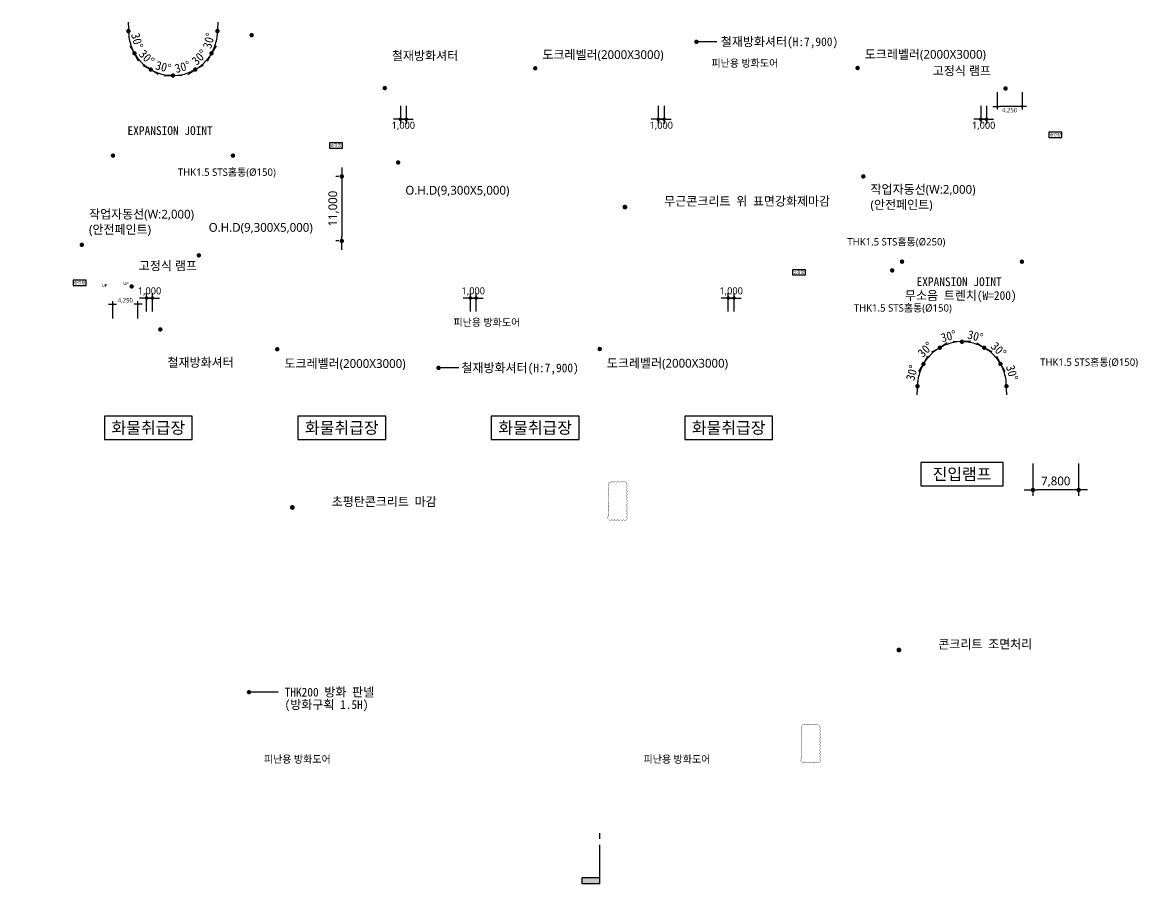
# Model space of a CAD drawing. Header units: millimetres. Extents: x 3546612 to 5615882, y 547008 to 3162891.
# Drawn here: x 4861112 to 5051388, y 2319200 to 2466189 of the extents above; entities that cross this region are included whole.
import ezdxf
from ezdxf.enums import TextEntityAlignment as Align

# ---------------------------------------------------------------- set-up
doc = ezdxf.new("R2010")
doc.units = ezdxf.units.MM
for name, color, linetype, lineweight in [('A-DIMS', 7, 'Continuous', 25), ('A-MKXS-LEAD', 7, 'Continuous', 25), ('A-MKXS-MAK1', 3, 'Continuous', 25), ('A-MKXS-TEXT1', 3, 'Continuous', 25), ('A-XXXX-TXT2', 3, 'Continuous', 25), ('REV-202205', 20, 'Continuous', 25)]:
    doc.layers.add(name, color=color, linetype=linetype, lineweight=lineweight)
doc.styles.add('HY울릉도L', font='')
doc.styles.add('XR-평면도$0$맑은 고딕', font='malgun.ttf')
doc.styles.add('돋움', font='')
doc.styles.add('돋움체', font='')
doc.styles.add('맑은고딕', font='malgun.ttf')
doc.styles.get('HY울릉도L').set_extended_font_data('HYwulM')
doc.styles.get('돋움').set_extended_font_data('DotumChe')
doc.styles.get('돋움체').set_extended_font_data('DotumChe')
doc.dimstyles.new('CDIM', dxfattribs={"dimtxt": 3, "dimasz": 1.5, "dimexe": 2, "dimexo": 1, "dimgap": 1, "dimtad": 1, "dimdec": 0, "dimrnd": 0.5, "dimzin": 0, "dimdsep": 32, "dimlunit": 6, "dimtxsty": 'HY울릉도L', "dimblk1": '_CIDOT', "dimblk2": '_CIDOT', "dimsah": 1, "dimcen": 5.5, "dimclrd": 2, "dimclre": 2, "dimclrt": 7, "dimadec": 0, "dimazin": 0, "dimtfac": 1, "dimtdec": 0, "dimtix": 1, "dimtmove": 2, "dimatfit": 1, "dimldrblk": '_CIDOT', "dimfxl": 1, "dimtolj": 1, "dimtzin": 0, "dimlwd": -1, "dimarcsym": 0})

# ---------------------------------------------------------------- blocks, each defined once
blk = doc.blocks.new('글_진입램프')
at = {"layer": 'A-XXXX-TXT2', "color": 0}
blk.add_lwpolyline([(-7000, -2000), (7000, -2000), (7000, 2000), (-7000, 2000)], close=True, dxfattribs=at)
at = {"layer": 'A-XXXX-TXT2', "style": '맑은고딕'}
blk.add_text('진입램프', height=2000, dxfattribs=at).set_placement((0, 0), align=Align.MIDDLE_CENTER)
blk = doc.blocks.new('_CIDOT')
at = {"color": 0, "linetype": 'ByBlock'}
blk.add_line((2, 0), (-1, 0), dxfattribs=at)
at = {"color": 0, "linetype": 'ByBlock', "const_width": 0.5}
blk.add_lwpolyline([(-0.25, 0, 1), (0.25, 0, 1)], format="xyb", close=True, dxfattribs=at)
blk = doc.blocks.new('*D181')
at = {"layer": 'A-DIMS', "lineweight": -2, "transparency": 16777216}
for p, q in [((5024612, 2451940), (5024612, 2448840)), ((5025612, 2451940), (5025612, 2448840))]:
    blk.add_line(p, q, dxfattribs=at)
at = {"layer": 'A-DIMS', "transparency": 16777216}
for p, q in [((5024012, 2449640), (5023412, 2449640)), ((5025612, 2449640), (5024612, 2449640)), ((5026212, 2449640), (5026812, 2449640))]:
    blk.add_line(p, q, dxfattribs=at)
at = {"layer": 'A-DIMS', "transparency": 16777216, "xscale": 600, "yscale": 600, "zscale": 600}
blk.add_blockref('_CIDOT', (5024612, 2449640), dxfattribs=at)
at = {"layer": 'A-DIMS', "transparency": 16777216, "xscale": 600, "yscale": 600, "zscale": 600, "rotation": 180}
blk.add_blockref('_CIDOT', (5025612, 2449640), dxfattribs=at)
at = {"layer": 'A-DIMS', "color": 3, "transparency": 16777216, "insert": (5025112, 2448516), "char_height": 1200, "attachment_point": 5, "style": '맑은고딕'}
blk.add_mtext('\\A1;1,000', dxfattribs=at)
blk = doc.blocks.new('*D182')
at = {"layer": 'A-DIMS', "transparency": 16777216}
for p, q in [((4980942, 2419142), (4980342, 2419142)), ((4981542, 2419142), (4982542, 2419142)), ((4983142, 2419142), (4983742, 2419142))]:
    blk.add_line(p, q, dxfattribs=at)
at = {"layer": 'A-DIMS', "lineweight": -2, "transparency": 16777216}
for p, q in [((4981542, 2416842), (4981542, 2419942)), ((4982542, 2416842), (4982542, 2419942))]:
    blk.add_line(p, q, dxfattribs=at)
at = {"layer": 'A-DIMS', "transparency": 16777216, "xscale": 600, "yscale": 600, "zscale": 600}
blk.add_blockref('_CIDOT', (4981542, 2419142), dxfattribs=at)
at = {"layer": 'A-DIMS', "transparency": 16777216, "xscale": 600, "yscale": 600, "zscale": 600, "rotation": 180}
blk.add_blockref('_CIDOT', (4982542, 2419142), dxfattribs=at)
at = {"layer": 'A-DIMS', "color": 3, "transparency": 16777216, "insert": (4982042, 2420266), "char_height": 1200, "attachment_point": 5, "style": '맑은고딕'}
blk.add_mtext('\\A1;1,000', dxfattribs=at)
blk = doc.blocks.new('*D183')
at = {"layer": 'A-DIMS', "transparency": 16777216}
for p, q in [((4881716, 2419142), (4881116, 2419142)), ((4882316, 2419142), (4883316, 2419142)), ((4883916, 2419142), (4884516, 2419142))]:
    blk.add_line(p, q, dxfattribs=at)
at = {"layer": 'A-DIMS', "lineweight": -2, "transparency": 16777216}
for p, q in [((4882316, 2416842), (4882316, 2419942)), ((4883316, 2416842), (4883316, 2419942))]:
    blk.add_line(p, q, dxfattribs=at)
at = {"layer": 'A-DIMS', "transparency": 16777216, "xscale": 600, "yscale": 600, "zscale": 600}
blk.add_blockref('_CIDOT', (4882316, 2419142), dxfattribs=at)
at = {"layer": 'A-DIMS', "transparency": 16777216, "xscale": 600, "yscale": 600, "zscale": 600, "rotation": 180}
blk.add_blockref('_CIDOT', (4883316, 2419142), dxfattribs=at)
at = {"layer": 'A-DIMS', "color": 3, "transparency": 16777216, "insert": (4882816, 2420266), "char_height": 1200, "attachment_point": 5, "style": '맑은고딕'}
blk.add_mtext('\\A1;1,000', dxfattribs=at)
blk = doc.blocks.new('*D185')
at = {"layer": 'A-DIMS', "lineweight": -2, "transparency": 16777216}
for p, q in [((5033512, 2390891), (5033512, 2385391)), ((5041312, 2390891), (5041312, 2385391))]:
    blk.add_line(p, q, dxfattribs=at)
at = {"layer": 'A-DIMS', "transparency": 16777216}
blk.add_line((5040562, 2386391), (5034262, 2386391), dxfattribs=at)
at = {"layer": 'A-DIMS', "transparency": 16777216, "xscale": 750, "yscale": 750, "zscale": 750, "rotation": 180}
blk.add_blockref('_CIDOT', (5033512, 2386391), dxfattribs=at)
at = {"layer": 'A-DIMS', "transparency": 16777216, "xscale": 750, "yscale": 750, "zscale": 750}
blk.add_blockref('_CIDOT', (5041312, 2386391), dxfattribs=at)
at = {"layer": 'A-DIMS', "color": 3, "transparency": 16777216, "insert": (5037412, 2387792), "char_height": 1500, "attachment_point": 5, "style": '맑은고딕'}
blk.add_mtext('\\A1;7,800', dxfattribs=at)
blk = doc.blocks.new('*D186')
at = {"layer": 'A-DIMS', "lineweight": -2, "transparency": 16777216}
for p, q in [((4925612, 2451940), (4925612, 2448840)), ((4926612, 2451940), (4926612, 2448840))]:
    blk.add_line(p, q, dxfattribs=at)
at = {"layer": 'A-DIMS', "transparency": 16777216}
for p, q in [((4925012, 2449640), (4924412, 2449640)), ((4926612, 2449640), (4925612, 2449640)), ((4927212, 2449640), (4927812, 2449640))]:
    blk.add_line(p, q, dxfattribs=at)
at = {"layer": 'A-DIMS', "transparency": 16777216, "xscale": 600, "yscale": 600, "zscale": 600}
blk.add_blockref('_CIDOT', (4925612, 2449640), dxfattribs=at)
at = {"layer": 'A-DIMS', "transparency": 16777216, "xscale": 600, "yscale": 600, "zscale": 600, "rotation": 180}
blk.add_blockref('_CIDOT', (4926612, 2449640), dxfattribs=at)
at = {"layer": 'A-DIMS', "color": 3, "transparency": 16777216, "insert": (4926112, 2448516), "char_height": 1200, "attachment_point": 5, "style": '맑은고딕'}
blk.add_mtext('\\A1;1,000', dxfattribs=at)
blk = doc.blocks.new('*D187')
at = {"layer": 'A-DIMS', "transparency": 16777216}
for p, q in [((4936942, 2419142), (4936342, 2419142)), ((4937542, 2419142), (4938542, 2419142)), ((4939142, 2419142), (4939742, 2419142))]:
    blk.add_line(p, q, dxfattribs=at)
at = {"layer": 'A-DIMS', "lineweight": -2, "transparency": 16777216}
for p, q in [((4937542, 2416842), (4937542, 2419942)), ((4938542, 2416842), (4938542, 2419942))]:
    blk.add_line(p, q, dxfattribs=at)
at = {"layer": 'A-DIMS', "transparency": 16777216, "xscale": 600, "yscale": 600, "zscale": 600}
blk.add_blockref('_CIDOT', (4937542, 2419142), dxfattribs=at)
at = {"layer": 'A-DIMS', "transparency": 16777216, "xscale": 600, "yscale": 600, "zscale": 600, "rotation": 180}
blk.add_blockref('_CIDOT', (4938542, 2419142), dxfattribs=at)
at = {"layer": 'A-DIMS', "color": 3, "transparency": 16777216, "insert": (4938042, 2420266), "char_height": 1200, "attachment_point": 5, "style": '맑은고딕'}
blk.add_mtext('\\A1;1,000', dxfattribs=at)
blk = doc.blocks.new('*D188')
at = {"layer": 'A-DIMS', "lineweight": -2, "transparency": 16777216}
for p, q in [((4969612, 2451940), (4969612, 2448840)), ((4970612, 2451940), (4970612, 2448840))]:
    blk.add_line(p, q, dxfattribs=at)
at = {"layer": 'A-DIMS', "transparency": 16777216}
for p, q in [((4969012, 2449640), (4968412, 2449640)), ((4970612, 2449640), (4969612, 2449640)), ((4971212, 2449640), (4971812, 2449640))]:
    blk.add_line(p, q, dxfattribs=at)
at = {"layer": 'A-DIMS', "transparency": 16777216, "xscale": 600, "yscale": 600, "zscale": 600}
blk.add_blockref('_CIDOT', (4969612, 2449640), dxfattribs=at)
at = {"layer": 'A-DIMS', "transparency": 16777216, "xscale": 600, "yscale": 600, "zscale": 600, "rotation": 180}
blk.add_blockref('_CIDOT', (4970612, 2449640), dxfattribs=at)
at = {"layer": 'A-DIMS', "color": 3, "transparency": 16777216, "insert": (4970112, 2448516), "char_height": 1200, "attachment_point": 5, "style": '맑은고딕'}
blk.add_mtext('\\A1;1,000', dxfattribs=at)
blk = doc.blocks.new('*D189')
at = {"layer": 'A-DIMS', "transparency": 16777216}
blk.add_arc((4886812, 2464691), 7587, 305.666, 324.334, dxfattribs=at)
at = {"layer": 'A-DIMS', "transparency": 16777216, "xscale": 750, "yscale": 750, "zscale": 750}
for p, rotation in [((4893383, 2460898), 57.16699755167718), ((4890605, 2458120), 212.8330024483249)]:
    blk.add_blockref('_CIDOT', p, dxfattribs=dict(at, rotation=rotation))
at = {"layer": 'A-DIMS', "color": 3, "transparency": 16777216, "insert": (4891292, 2460211), "char_height": 1500, "attachment_point": 5, "rotation": 45, "style": '돋움'}
blk.add_mtext('\\A1;30°', dxfattribs=at)
blk = doc.blocks.new('*D190')
at = {"layer": 'A-DIMS', "transparency": 16777216}
blk.add_arc((4886812, 2464691), 7587, 335.666, 354.334, dxfattribs=at)
at = {"layer": 'A-DIMS', "transparency": 16777216, "xscale": 750, "yscale": 750, "zscale": 750}
for p, rotation in [((4894399, 2464691), 87.16699788413497), ((4893383, 2460898), 242.833002115865)]:
    blk.add_blockref('_CIDOT', p, dxfattribs=dict(at, rotation=rotation))
at = {"layer": 'A-DIMS', "color": 3, "transparency": 16777216, "insert": (4892932, 2463051), "char_height": 1500, "attachment_point": 5, "rotation": 75, "style": '돋움'}
blk.add_mtext('\\A1;30°', dxfattribs=at)
blk = doc.blocks.new('*D191')
at = {"layer": 'A-DIMS', "transparency": 16777216}
blk.add_arc((4886812, 2464691), 7587, 275.666, 294.334, dxfattribs=at)
at = {"layer": 'A-DIMS', "transparency": 16777216, "xscale": 750, "yscale": 750, "zscale": 750}
for p, rotation in [((4890605, 2458120), 27.16699755167522), ((4886812, 2457104), 182.8330024483247)]:
    blk.add_blockref('_CIDOT', p, dxfattribs=dict(at, rotation=rotation))
at = {"layer": 'A-DIMS', "color": 3, "transparency": 16777216, "insert": (4888452, 2458571), "char_height": 1500, "attachment_point": 5, "rotation": 15, "style": '돋움'}
blk.add_mtext('\\A1;30°', dxfattribs=at)
blk = doc.blocks.new('*D192')
at = {"layer": 'A-DIMS', "transparency": 16777216}
blk.add_arc((4886812, 2464691), 7587, 215.666, 234.334, dxfattribs=at)
at = {"layer": 'A-DIMS', "transparency": 16777216, "xscale": 750, "yscale": 750, "zscale": 750}
for p, rotation in [((4880241, 2460898), 122.8330024483245), ((4883018, 2458120), 327.1669975516754)]:
    blk.add_blockref('_CIDOT', p, dxfattribs=dict(at, rotation=rotation))
at = {"layer": 'A-DIMS', "color": 3, "transparency": 16777216, "insert": (4882331, 2460211), "char_height": 1500, "attachment_point": 5, "rotation": 315, "style": '돋움'}
blk.add_mtext('\\A1;30°', dxfattribs=at)
blk = doc.blocks.new('*D193')
at = {"layer": 'A-DIMS', "transparency": 16777216}
blk.add_arc((4886812, 2464691), 7587, 185.666, 204.334, dxfattribs=at)
at = {"layer": 'A-DIMS', "transparency": 16777216, "xscale": 750, "yscale": 750, "zscale": 750}
for p, rotation in [((4879225, 2464691), 92.8330021158649), ((4880241, 2460898), 297.166997884135)]:
    blk.add_blockref('_CIDOT', p, dxfattribs=dict(at, rotation=rotation))
at = {"layer": 'A-DIMS', "color": 3, "transparency": 16777216, "insert": (4880691, 2463051), "char_height": 1500, "attachment_point": 5, "rotation": 285, "style": '돋움'}
blk.add_mtext('\\A1;30°', dxfattribs=at)
blk = doc.blocks.new('*D194')
at = {"layer": 'A-DIMS', "transparency": 16777216}
blk.add_arc((4886812, 2464691), 7587, 245.666, 264.334, dxfattribs=at)
at = {"layer": 'A-DIMS', "transparency": 16777216, "xscale": 750, "yscale": 750, "zscale": 750}
for p, rotation in [((4883018, 2458120), 152.8330024483247), ((4886812, 2457104), 357.1669975516755)]:
    blk.add_blockref('_CIDOT', p, dxfattribs=dict(at, rotation=rotation))
at = {"layer": 'A-DIMS', "color": 3, "transparency": 16777216, "insert": (4885172, 2458571), "char_height": 1500, "attachment_point": 5, "rotation": 345, "style": '돋움'}
blk.add_mtext('\\A1;30°', dxfattribs=at)
blk = doc.blocks.new('*D195')
at = {"layer": 'A-DIMS', "transparency": 16777216}
blk.add_arc((5021412, 2404091), 7587, 35.666, 54.334, dxfattribs=at)
at = {"layer": 'A-DIMS', "transparency": 16777216, "xscale": 750, "yscale": 750, "zscale": 750}
for p, rotation in [((5025205, 2410662), 147.1669975516756), ((5027983, 2407885), 302.8330024483244)]:
    blk.add_blockref('_CIDOT', p, dxfattribs=dict(at, rotation=rotation))
at = {"layer": 'A-DIMS', "color": 3, "transparency": 16777216, "insert": (5027661, 2410341), "char_height": 1500, "attachment_point": 5, "rotation": 315, "style": '돋움'}
blk.add_mtext('\\A1;30°', dxfattribs=at)
blk = doc.blocks.new('*D196')
at = {"layer": 'A-DIMS', "transparency": 16777216}
blk.add_arc((5021412, 2404091), 7587, 5.666, 24.334, dxfattribs=at)
at = {"layer": 'A-DIMS', "transparency": 16777216, "xscale": 750, "yscale": 750, "zscale": 750}
for p, rotation in [((5027983, 2407885), 117.1669978841376), ((5028999, 2404091), 272.8330021158632)]:
    blk.add_blockref('_CIDOT', p, dxfattribs=dict(at, rotation=rotation))
at = {"layer": 'A-DIMS', "color": 3, "transparency": 16777216, "insert": (5029949, 2406379), "char_height": 1500, "attachment_point": 5, "rotation": 285, "style": '돋움'}
blk.add_mtext('\\A1;30°', dxfattribs=at)
blk = doc.blocks.new('*D197')
at = {"layer": 'A-DIMS', "transparency": 16777216}
blk.add_arc((5021412, 2404091), 7587, 65.666, 84.334, dxfattribs=at)
at = {"layer": 'A-DIMS', "transparency": 16777216, "xscale": 750, "yscale": 750, "zscale": 750}
for p, rotation in [((5021412, 2411678), 177.1669975516738), ((5025205, 2410662), 332.8330024483263)]:
    blk.add_blockref('_CIDOT', p, dxfattribs=dict(at, rotation=rotation))
at = {"layer": 'A-DIMS', "color": 3, "transparency": 16777216, "insert": (5023699, 2412628), "char_height": 1500, "attachment_point": 5, "rotation": 345, "style": '돋움'}
blk.add_mtext('\\A1;30°', dxfattribs=at)
blk = doc.blocks.new('*D198')
at = {"layer": 'A-DIMS', "transparency": 16777216}
blk.add_arc((5021412, 2404091), 7587, 125.666, 144.334, dxfattribs=at)
at = {"layer": 'A-DIMS', "transparency": 16777216, "xscale": 750, "yscale": 750, "zscale": 750}
for p, rotation in [((5017618, 2410662), 32.83300244832493), ((5014841, 2407885), 237.1669975516751)]:
    blk.add_blockref('_CIDOT', p, dxfattribs=dict(at, rotation=rotation))
at = {"layer": 'A-DIMS', "color": 3, "transparency": 16777216, "insert": (5015162, 2410341), "char_height": 1500, "attachment_point": 5, "rotation": 45, "style": '돋움'}
blk.add_mtext('\\A1;30°', dxfattribs=at)
blk = doc.blocks.new('*D199')
at = {"layer": 'A-DIMS', "transparency": 16777216}
blk.add_arc((5021412, 2404091), 7587, 155.666, 174.334, dxfattribs=at)
at = {"layer": 'A-DIMS', "transparency": 16777216, "xscale": 750, "yscale": 750, "zscale": 750}
for p, rotation in [((5014841, 2407885), 62.83300211586568), ((5013825, 2404091), 267.1669978841344)]:
    blk.add_blockref('_CIDOT', p, dxfattribs=dict(at, rotation=rotation))
at = {"layer": 'A-DIMS', "color": 3, "transparency": 16777216, "insert": (5012875, 2406379), "char_height": 1500, "attachment_point": 5, "rotation": 75, "style": '돋움'}
blk.add_mtext('\\A1;30°', dxfattribs=at)
blk = doc.blocks.new('*D200')
at = {"layer": 'A-DIMS', "transparency": 16777216}
blk.add_arc((5021412, 2404091), 7587, 95.666, 114.334, dxfattribs=at)
at = {"layer": 'A-DIMS', "transparency": 16777216, "xscale": 750, "yscale": 750, "zscale": 750}
for p, rotation in [((5017618, 2410662), 207.1669975516753), ((5021412, 2411678), 2.833002448324629)]:
    blk.add_blockref('_CIDOT', p, dxfattribs=dict(at, rotation=rotation))
at = {"layer": 'A-DIMS', "color": 3, "transparency": 16777216, "insert": (5019124, 2412628), "char_height": 1500, "attachment_point": 5, "rotation": 15, "style": '돋움'}
blk.add_mtext('\\A1;30°', dxfattribs=at)
blk = doc.blocks.new('*D203')
at = {"layer": 'A-DIMS', "lineweight": -2, "transparency": 16777216}
for p, q in [((5027412, 2454282), (5027412, 2451332)), ((5031662, 2454282), (5031662, 2451332))]:
    blk.add_line(p, q, dxfattribs=at)
at = {"layer": 'A-DIMS', "transparency": 16777216}
blk.add_line((5031287, 2451832), (5027787, 2451832), dxfattribs=at)
at = {"layer": 'A-DIMS', "transparency": 16777216, "xscale": 375, "yscale": 375, "zscale": 375, "rotation": 180}
blk.add_blockref('_CIDOT', (5027412, 2451832), dxfattribs=at)
at = {"layer": 'A-DIMS', "transparency": 16777216, "xscale": 375, "yscale": 375, "zscale": 375}
blk.add_blockref('_CIDOT', (5031662, 2451832), dxfattribs=at)
at = {"layer": 'A-DIMS', "color": 3, "transparency": 16777216, "insert": (5029537, 2451132), "char_height": 750, "attachment_point": 5, "style": '맑은고딕'}
blk.add_mtext('\\A1;4,250', dxfattribs=at)
blk = doc.blocks.new('*D204')
at = {"layer": 'A-DIMS', "lineweight": -2, "transparency": 16777216}
for p, q in [((4876562, 2415628), (4876562, 2418578)), ((4880812, 2415628), (4880812, 2418578))]:
    blk.add_line(p, q, dxfattribs=at)
at = {"layer": 'A-DIMS', "transparency": 16777216}
for p, q in [((4876937, 2418078), (4877199, 2418078)), ((4880437, 2418078), (4880174, 2418078))]:
    blk.add_line(p, q, dxfattribs=at)
at = {"layer": 'A-DIMS', "transparency": 16777216, "xscale": 375, "yscale": 375, "zscale": 375, "rotation": 180}
blk.add_blockref('_CIDOT', (4876562, 2418078), dxfattribs=at)
at = {"layer": 'A-DIMS', "transparency": 16777216, "xscale": 375, "yscale": 375, "zscale": 375}
blk.add_blockref('_CIDOT', (4880812, 2418078), dxfattribs=at)
at = {"layer": 'A-DIMS', "color": 3, "transparency": 16777216, "insert": (4878687, 2418693), "char_height": 750, "attachment_point": 5, "style": '맑은고딕'}
blk.add_mtext('\\A1;4,250', dxfattribs=at)
blk = doc.blocks.new('A$C46A32BF9')
at = {"layer": 'A-MKXS-MAK1'}
blk.add_hatch(color=256, dxfattribs=at).paths.add_polyline_path([(217193, 28930), (217193, 27930), (220193, 27930), (220193, 28930)])
for p, q in [((220193, 35559), (220193, 36559)), ((220193, 27930), (220193, 34559)), ((217193, 27930), (217193, 28930)), ((220193, 28930), (217193, 28930)), ((220193, 27930), (217193, 27930))]:
    blk.add_line(p, q, dxfattribs=at)
blk = doc.blocks.new('*D211')
at = {"layer": 'A-DIMS', "lineweight": -2, "transparency": 16777216}
for p, q in [((4915112, 2439891), (4914612, 2439891)), ((4915112, 2428891), (4914612, 2428891))]:
    blk.add_line(p, q, dxfattribs=at)
at = {"layer": 'A-DIMS', "transparency": 16777216}
blk.add_line((4915612, 2439141), (4915612, 2429641), dxfattribs=at)
at = {"layer": 'A-DIMS', "transparency": 16777216, "xscale": 750, "yscale": 750, "zscale": 750}
for p, rotation in [((4915612, 2439891), 90), ((4915612, 2428891), 270)]:
    blk.add_blockref('_CIDOT', p, dxfattribs=dict(at, rotation=rotation))
at = {"layer": 'A-DIMS', "color": 3, "transparency": 16777216, "insert": (4914207, 2434391), "char_height": 1500, "attachment_point": 5, "rotation": 90, "style": '맑은고딕'}
blk.add_mtext('\\A1;11,000', dxfattribs=at)
blk = doc.blocks.new('글_승강장')
at = {"layer": 'A-XXXX-TXT2', "color": 0, "ltscale": 100}
blk.add_lwpolyline([(-1100, 450), (-1100, -450), (1100, -450), (1100, 450)], close=True, dxfattribs=at)
at = {"layer": 'A-XXXX-TXT2', "ltscale": 100, "style": 'XR-평면도$0$맑은 고딕'}
blk.add_text('승강장', height=500, dxfattribs=at).set_placement((0, 0), align=Align.MIDDLE_CENTER)
blk = doc.blocks.new('글_작업장')
at = {"layer": 'A-XXXX-TXT2', "color": 0}
blk.add_lwpolyline([(-7500, -2000), (7500, -2000), (7500, 2000), (-7500, 2000)], close=True, dxfattribs=at)
at = {"layer": 'A-XXXX-TXT2', "style": '맑은고딕'}
blk.add_text('화물취급장', height=2000, dxfattribs=at).set_placement((0, 0), align=Align.MIDDLE_CENTER)

msp = doc.modelspace()

# ---------------------------------------------------------------- linework, layer by layer
at = {"layer": 'A-MKXS-LEAD'}
for p, q in [((4979588.4, 2462865.8), (4976111.8, 2462865.8)), ((4935588.4, 2407216.2), (4932111.8, 2407216.2)), ((4904757.1, 2351890.7), (4899780.6, 2351890.7))]:
    msp.add_line(p, q, dxfattribs=at)
for points, const_width in [([(4900047.8, 2463991.2, 1), (4900422.8, 2463991.2, 1)], 375), ([(4975924.3, 2462865.8, 1), (4976299.3, 2462865.8, 1)], 375), ([(4948424.3, 2458341.2, 1), (4948799.3, 2458341.2, 1)], 375), ([(5003424.3, 2458391.2, 1), (5003799.3, 2458391.2, 1)], 375), ([(4922756.5, 2454962.1, 1), (4923131.5, 2454962.1, 1)], 375), ([(5028649.9, 2454891.2, 1), (5029024.9, 2454891.2, 1)], 375), ([(4876766.1, 2443440.4, -1), (4876391.1, 2443440.4, -1)], 375), ([(4896857.6, 2443440.4, 1), (4897232.6, 2443440.4, 1)], 375), ([(4925040.9, 2442270.1, 1), (4925415.9, 2442270.1, 1)], 375), ([(5004396.8, 2439891.2, 1), (5004771.8, 2439891.2, 1)], 375), ([(4963704.2, 2434683.8, 1), (4964118.8, 2434642.3, 1)], 400), ([(4871077.5, 2428228.9, -1), (4871452.5, 2428228.9, -1)], 375), ([(4891038.6, 2426420.3, 1), (4891413.6, 2426420.3, 1)], 375), ([(5009323.3, 2423854.5, 1), (5009698.3, 2423854.5, 1)], 375), ([(5011366.1, 2425342, 1), (5010991.1, 2425342, 1)], 375), ([(5031457.6, 2425342, -1), (5031832.6, 2425342, -1)], 375), ([(4879583.1, 2421121.2, 1), (4879958.1, 2421121.2, 1)], 375), ([(4884468.4, 2413786.7, 1), (4884843.4, 2413786.7, 1)], 375), ([(4959424.3, 2410441.2, 1), (4959799.3, 2410441.2, 1)], 375), ([(4904424.3, 2410391.2, 1), (4904799.3, 2410391.2, 1)], 375), ([(4931924.3, 2407216.2, 1), (4932299.3, 2407216.2, 1)], 375), ([(4906969.3, 2383422.6, 1), (4907383.9, 2383381.2, 1)], 400), ([(5010447.1, 2359099.2, 1), (5010861.7, 2359057.7, 1)], 400), ([(4899593.1, 2351890.7, 1), (4899968.1, 2351890.7, 1)], 375)]:
    msp.add_lwpolyline(points, format="xyb", close=True, dxfattribs=dict(at, const_width=const_width))
at = {"layer": 'REV-202205', "const_width": 50}
for points in [[(4961161.8, 2381341.2, 0.52056705), (4961661.8, 2381341.2, 0.52056705), (4962161.8, 2381341.2, 0.52056705), (4962661.8, 2381341.2, 0.52056705), (4963161.8, 2381341.2, 0.52056705), (4963661.8, 2381341.2, 0.52056705), (4964161.8, 2381341.2, 0.52056705), (4964161.8, 2381841.2, 0.52056705), (4964161.8, 2382341.2, 0.52056705), (4964161.8, 2382841.2, 0.52056705), (4964161.8, 2383341.2, 0.52056705), (4964161.8, 2383841.2, 0.52056705), (4964161.8, 2384341.2, 0.52056705), (4964161.8, 2384841.2, 0.52056705), (4964161.8, 2385341.2, 0.52056705), (4964161.8, 2385841.2, 0.52056705), (4964161.8, 2386341.2, 0.52056705), (4964161.8, 2386841.2, 0.52056705), (4964161.8, 2387341.2, 0.52056705), (4964011.8, 2387691.2, 0.52056705), (4963511.8, 2387691.2, 0.52056705), (4963011.8, 2387691.2, 0.52056705), (4962511.8, 2387691.2, 0.52056705), (4962011.8, 2387691.2, 0.52056705), (4961511.8, 2387691.2, 0.52056705), (4961161.8, 2387541.2, 0.52056705), (4961161.8, 2387041.2, 0.52056705), (4961161.8, 2386541.2, 0.52056705), (4961161.8, 2386041.2, 0.52056705), (4961161.8, 2385541.2, 0.52056705), (4961161.8, 2385041.2, 0.52056705), (4961161.8, 2384541.2, 0.52056705), (4961161.8, 2384041.2, 0.52056705), (4961161.8, 2383541.2, 0.52056705), (4961161.8, 2383041.2, 0.52056705), (4961161.8, 2382541.2, 0.52056705), (4961161.8, 2382041.2, 0.52056705)], [(4994111.8, 2339941.2, 0.52056705), (4994611.8, 2339941.2, 0.52056705), (4995111.8, 2339941.2, 0.52056705), (4995611.8, 2339941.2, 0.52056705), (4996111.8, 2339941.2, 0.52056705), (4996611.8, 2339941.2, 0.52056705), (4997111.8, 2339941.2, 0.52056705), (4997111.8, 2340441.2, 0.52056705), (4997111.8, 2340941.2, 0.52056705), (4997111.8, 2341441.2, 0.52056705), (4997111.8, 2341941.2, 0.52056705), (4997111.8, 2342441.2, 0.52056705), (4997111.8, 2342941.2, 0.52056705), (4997111.8, 2343441.2, 0.52056705), (4997111.8, 2343941.2, 0.52056705), (4997111.8, 2344441.2, 0.52056705), (4997111.8, 2344941.2, 0.52056705), (4997111.8, 2345441.2, 0.52056705), (4997111.8, 2345941.2, 0.52056705), (4996961.8, 2346291.2, 0.52056705), (4996461.8, 2346291.2, 0.52056705), (4995961.8, 2346291.2, 0.52056705), (4995461.8, 2346291.2, 0.52056705), (4994961.8, 2346291.2, 0.52056705), (4994461.8, 2346291.2, 0.52056705), (4994111.8, 2346141.2, 0.52056705), (4994111.8, 2345641.2, 0.52056705), (4994111.8, 2345141.2, 0.52056705), (4994111.8, 2344641.2, 0.52056705), (4994111.8, 2344141.2, 0.52056705), (4994111.8, 2343641.2, 0.52056705), (4994111.8, 2343141.2, 0.52056705), (4994111.8, 2342641.2, 0.52056705), (4994111.8, 2342141.2, 0.52056705), (4994111.8, 2341641.2, 0.52056705), (4994111.8, 2341141.2, 0.52056705), (4994111.8, 2340641.2, 0.52056705)]]:
    msp.add_lwpolyline(points, format="xyb", close=True, dxfattribs=at)

# ---------------------------------------------------------------- block references
for name, p in [('A$C46A32BF9', (4739418.8, 2291270.6)), ('글_승강장', (5037336.8, 2446991.2)), ('글_승강장', (4914611.4, 2445181)), ('글_승강장', (4993601.8, 2423522.7)), ('글_승강장', (4870886.8, 2421735.7)), ('글_작업장', (4882611.8, 2396991.2)), ('글_작업장', (4915611.8, 2396991.2)), ('글_작업장', (4948611.8, 2396991.2)), ('글_작업장', (4981611.8, 2396991.2)), ('글_진입램프', (5021411.8, 2389091.2))]:
    msp.add_blockref(name, p)

# ---------------------------------------------------------------- texts
at = {"layer": 'A-MKXS-TEXT1'}
for s, height, style, p in [('철재방화셔터(H:7,900)', 1500, '돋움체', (4980272.4, 2462865.8)), ('철재방화셔터', 1500, '맑은고딕', (4924169, 2460477.6)), ('도크레벨러(2000X3000)', 1500, '맑은고딕', (4949836.8, 2460672.4)), ('도크레벨러(2000X3000)', 1500, '맑은고딕', (5004836.8, 2460722.4)), ('피난용 방화도어', 1250, '맑은고딕', (4978672.6, 2459215.2)), ('고정식 램프', 1500, '맑은고딕', (5016444, 2457906.7)), ('EXPANSION JOINT', 1500, '돋움체', (4879059.9, 2447706.1)), ('THK1.5 STS홈통(Ø150)', 1250, '맑은고딕', (4887645.5, 2440621)), ('O.H.D(9,300X5,000)', 1500, '맑은고딕', (4926453.4, 2437529)), ('작업자동선(W:2,000)', 1500, '맑은고딕', (5005809.3, 2437676.6)), ('무근콘크리트 위 표면강화제마감', 1500, '돋움체', (4970633.1, 2435650.8)), ('(안전페인트)', 1500, '맑은고딕', (5005809.3, 2435063.4)), ('작업자동선(W:2,000)', 1500, '맑은고딕', (4872490, 2433444.1)), ('(안전페인트)', 1500, '맑은고딕', (4872490, 2430830.9)), ('O.H.D(9,300X5,000)', 1500, '맑은고딕', (4892907.8, 2431191.8)), ('THK1.5 STS홈통(Ø250)', 1250, '맑은고딕', (5001858.9, 2428735.9)), ('고정식 램프', 1500, '맑은고딕', (4880995.6, 2424636.7)), ('EXPANSION JOINT', 1500, '돋움체', (5013659.9, 2421923.4)), ('무소음 트렌치(W=200)', 1500, '돋움체', (5011683.7, 2419567.7)), ('THK1.5 STS홈통(Ø150)', 1250, '맑은고딕', (5002961.8, 2417453.6)), ('피난용 방화도어', 1250, '맑은고딕', (4934655.5, 2414993.7)), ('철재방화셔터', 1500, '맑은고딕', (4885880.9, 2408154)), ('도크레벨러(2000X3000)', 1500, '맑은고딕', (4905836.8, 2407961.3)), ('도크레벨러(2000X3000)', 1500, '맑은고딕', (4960836.8, 2408011.3)), ('THK1.5 STS홈통(Ø150)', 1250, '맑은고딕', (5034739.1, 2408196.1)), ('철재방화셔터(H:7,900)', 1500, '돋움체', (4936020.8, 2407216.2)), ('초평탄콘크리트 마감', 1500, '돋움체', (4913898.2, 2384389.6)), ('콘크리트 조면처리', 1500, '돋움체', (5017376, 2360066.2)), ('THK200 방화 판넬', 1500, '돋움체', (4905854.2, 2351890.7)), ('(방화구획 1.5H)', 1500, '돋움체', (4905854.2, 2349757.2)), ('피난용 방화도어', 1250, '맑은고딕', (4902315.3, 2340441.2)), ('피난용 방화도어', 1250, '맑은고딕', (4967087.1, 2340441.2))]:
    msp.add_text(s, height=height, dxfattribs=dict(at, style=style)).set_placement(p, align=Align.MIDDLE_LEFT)
at = {"layer": 'A-MKXS-TEXT1', "style": '맑은고딕'}
for p in [(4875139.3, 2421289), (4878811.2, 2421595.9)]:
    msp.add_text('UP', height=500, dxfattribs=at).set_placement(p, align=Align.MIDDLE_CENTER)

# ---------------------------------------------------------------- dimensions: what is measured, and where the dimension line sits
at = {"layer": 'A-DIMS'}
for base, line1, line2, picture, middle in [((4893941.5, 2462096.2), ((4861111.8, 2464691.2), (4912511.8, 2464691.2)), ((4886811.8, 2464691.2), (4909068.7, 2451841.2)), '*D190', (4892932.2, 2463051.3)), ((4879339.8, 2463373.7), ((4912511.8, 2464691.2), (4861111.8, 2464691.2)), ((4886811.8, 2464691.2), (4864555, 2451841.2)), '*D193', (4880691.5, 2463051.3)), ((4880999.6, 2459814.2), ((4886811.8, 2464691.2), (4864555, 2451841.2)), ((4886811.8, 2464691.2), (4873961.8, 2442434.4)), '*D192', (4882331.4, 2460210.8)), ((4884216.8, 2457561.6), ((4886811.8, 2464691.2), (4873961.8, 2442434.4)), ((4886811.8, 2464691.2), (4886811.8, 2438991.2)), '*D194', (4885171.9, 2458570.9)), ((4888129.3, 2457219.3), ((4886811.8, 2464691.2), (4899661.8, 2442434.4)), ((4886811.8, 2464691.2), (4886811.8, 2438991.2)), '*D191', (4888451.7, 2458570.9)), ((4891688.8, 2458879.1), ((4886811.8, 2464691.2), (4909068.7, 2451841.2)), ((4886811.8, 2464691.2), (4899661.8, 2442434.4)), '*D189', (4891292.2, 2460210.8)), ((5020094.3, 2411563.2), ((5021411.8, 2404091.2), (5008561.8, 2426348.1)), ((5021411.8, 2404091.2), (5021411.8, 2429791.2)), '*D200', (5019124.3, 2412628.3)), ((5024006.8, 2411220.9), ((5021411.8, 2404091.2), (5034261.8, 2426348.1)), ((5021411.8, 2404091.2), (5021411.8, 2429791.2)), '*D197', (5023699.3, 2412628.3)), ((5016534.8, 2409903.4), ((5021411.8, 2404091.2), (4999155, 2416941.2)), ((5021411.8, 2404091.2), (5008561.8, 2426348.1)), '*D198', (5015162.2, 2410340.8)), ((5027224, 2408968.2), ((5021411.8, 2404091.2), (5043668.7, 2416941.2)), ((5021411.8, 2404091.2), (5034261.8, 2426348.1)), '*D195', (5027661.4, 2410340.8)), ((5028883.8, 2405408.7), ((4995711.8, 2404091.2), (5047111.8, 2404091.2)), ((5021411.8, 2404091.2), (5043668.7, 2416941.2)), '*D196', (5029948.9, 2406378.7)), ((5014282.1, 2406686.2), ((5047111.8, 2404091.2), (4995711.8, 2404091.2)), ((5021411.8, 2404091.2), (4999155, 2416941.2)), '*D199', (5012874.7, 2406378.7))]:
    dim = msp.add_angular_dim_2l(base=base, line1=line1, line2=line2, dimstyle='CDIM', override={"dimscale": 500, "dimtxsty": '돋움', "dimclrd": 256, "dimclre": 256, "dimclrt": 3}, dxfattribs=at)
    dim.commit()
    dim.dimension.update_dxf_attribs({"geometry": picture, "text_midpoint": middle})
for base, p1, p2, override, picture, middle in [((5027411.8, 2451832.3), (5031661.8, 2454532.1), (5027411.8, 2454532.1), {"dimscale": 250, "dimtad": 4, "dimtxsty": '맑은고딕', "dimclrd": 256, "dimclre": 256, "dimclrt": 3}, '*D203', (5029536.8, 2451131.9)), ((4925611.8, 2449640.3), (4926611.8, 2452340.1), (4925611.8, 2452340.1), {"dimscale": 400, "dimtad": 4, "dimtxsty": '맑은고딕', "dimclrd": 256, "dimclre": 256, "dimclrt": 3}, '*D186', (4926111.8, 2448516.4)), ((4969611.8, 2449640.3), (4970611.8, 2452340.1), (4969611.8, 2452340.1), {"dimscale": 400, "dimtad": 4, "dimtxsty": '맑은고딕', "dimclrd": 256, "dimclre": 256, "dimclrt": 3}, '*D188', (4970111.8, 2448516.4)), ((5024611.8, 2449640.3), (5025611.8, 2452340.1), (5024611.8, 2452340.1), {"dimscale": 400, "dimtad": 4, "dimtxsty": '맑은고딕', "dimclrd": 256, "dimclre": 256, "dimclrt": 3}, '*D181', (5025111.8, 2448516.4))]:
    dim = msp.add_linear_dim(base=base, p1=p1, p2=p2, angle=180, dimstyle='CDIM', override=override, dxfattribs=at)
    dim.commit()
    dim.dimension.update_dxf_attribs({"geometry": picture, "text_midpoint": middle})
for p1, p2, distance, picture, middle in [((4915611.8, 2439891.2), (4915611.8, 2428891.2), 0, '*D211', (4914206.9, 2434391.2)), ((5041311.8, 2391391.2), (5033511.8, 2391391.2), 5000, '*D185', (5037411.8, 2387792))]:
    dim = msp.add_aligned_dim(p1=p1, p2=p2, distance=distance, dimstyle='CDIM', override={"dimscale": 500, "dimtxsty": '맑은고딕', "dimclrd": 256, "dimclre": 256, "dimclrt": 3}, dxfattribs=at)
    dim.commit()
    dim.dimension.update_dxf_attribs({"geometry": picture, "text_midpoint": middle})
for base, p1, p2, picture, middle in [((4883315.9, 2419142.2), (4882315.9, 2416442.4), (4883315.9, 2416442.4), '*D183', (4882815.9, 2420266.1)), ((4938542.2, 2419142.2), (4937542.2, 2416442.4), (4938542.2, 2416442.4), '*D187', (4938042.2, 2420266.1)), ((4982542.2, 2419142.2), (4981542.2, 2416442.4), (4982542.2, 2416442.4), '*D182', (4982042.2, 2420266.1))]:
    dim = msp.add_linear_dim(base=base, p1=p1, p2=p2, dimstyle='CDIM', override={"dimscale": 400, "dimtxsty": '맑은고딕', "dimclrd": 256, "dimclre": 256, "dimclrt": 3}, dxfattribs=at)
    dim.commit()
    dim.dimension.update_dxf_attribs({"geometry": picture, "text_midpoint": middle})
dim = msp.add_linear_dim(base=(4876561.8, 2418077.8), p1=(4880811.8, 2415378), p2=(4876561.8, 2415378), angle=180, dimstyle='CDIM', override={"dimscale": 250, "dimtad": 4, "dimtxsty": '맑은고딕', "dimclrd": 256, "dimclre": 256, "dimclrt": 3}, dxfattribs=at)
dim.commit()
dim.dimension.update_dxf_attribs({"geometry": '*D204', "text_midpoint": (4878686.8, 2418693.5), "dimtype": 160})

doc.saveas('drawing.dxf')
